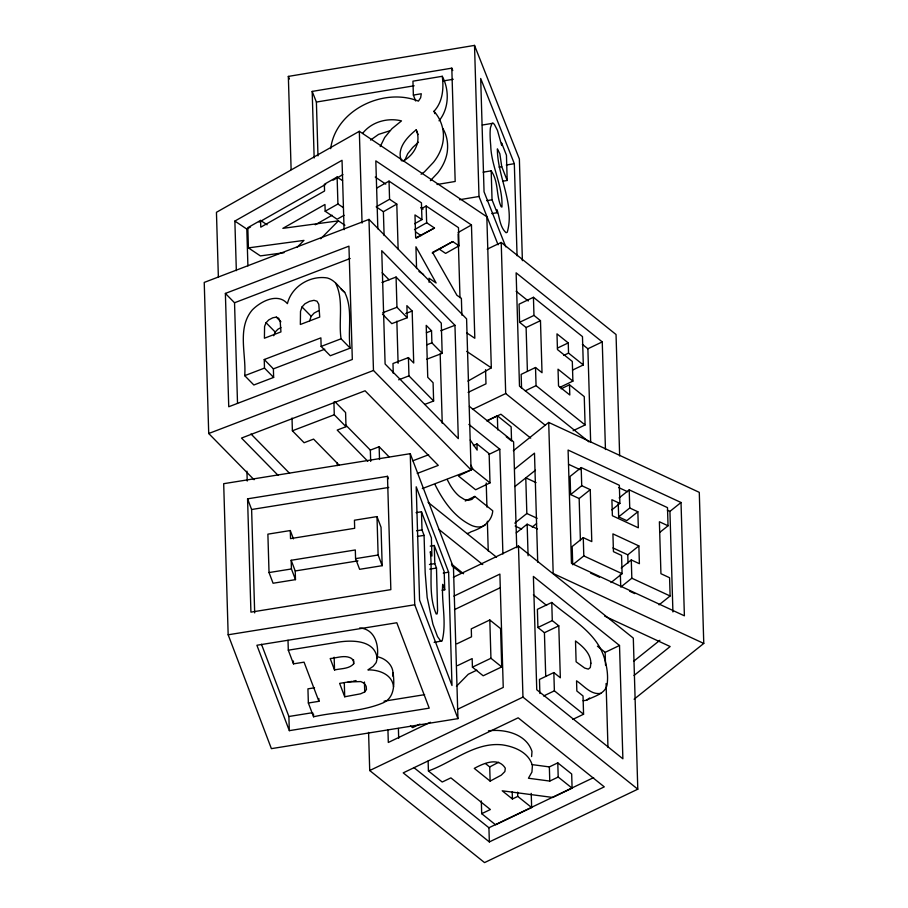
<?xml version="1.0" encoding="UTF-8"?>
<svg xmlns="http://www.w3.org/2000/svg" width="908" height="908" viewBox="0 0 908 908"><rect width="100%" height="100%" fill="white"/><g stroke="black" fill="none" stroke-linecap="round" stroke-linejoin="round"><path stroke-width="1.36" d="M531.611 756.591L531.986 751.449C526.458 733.936 504.791 728.795 488.436 730.838M330.705 148.651C335.404 110.038 383.721 87.123 418.429 101.128L420.654 97.735L421.289 93.762L413.367 95.079L412.947 81.175L442.264 76.295C449.574 89.994 449.108 108.631 439.029 120.809M392.744 676.131C394.685 666.313 385.821 657.982 376.627 656.654M393.085 672.726C394.424 683.474 394.98 697.401 383.301 702.758C361.35 712.076 336.596 711.543 313.578 716.775L308.357 703.008L307.937 688.843L314.543 687.787M359.67 627.961C376.763 629.119 380.089 649.152 376.15 662.624L373.109 666.404L367.899 669.9C378.738 669.593 392.494 674.394 393.505 686.891M302.024 306.961L300.503 311.41L300.344 324.485L319.729 317.062L318.787 304.294L317.017 301.229L313.986 300.31L309.492 301.343L304.952 303.771L302.024 306.961L311.183 316.29L309.651 320.74M266.055 322.726L264.58 326.426L264.41 338.23L280.947 331.908L280.186 321.466L278.745 318.299L276.327 317.13L272.831 317.766L268.757 319.911L266.055 322.726L275.203 332.044L273.728 335.744M405.036 159.683L407.76 153.668L412.765 147.436L418.497 142.204M380.248 146.551L384.708 137.46L391.927 128.698L401.506 120.889C387.591 117.438 371.486 121.842 362.598 133.431M352.066 681.363L339.626 683.372L344.711 696.776L360.601 693.814L364.732 691.93L366.48 689.467L366.151 686.244L364.108 683.225L360.805 681.567L348.093 682.01M434.921 113.648L433.99 111.275C442.729 101.968 443.91 88.405 442.264 76.295M311.183 316.29L314.1 313.101L318.64 310.672M430.392 180.658L437.679 172.974A53.277 41.042 -21.5 0 0 447.201 152.306C448.359 144.1 447.122 135.485 442.752 128.368M353.655 663.861C348.978 669.117 340.886 668.39 334.541 669.979L330.194 658.538C337.197 657.994 345.312 654.441 351.805 658.618L353.598 661.33L353.655 663.861L353.53 659.617M275.203 332.044L277.905 329.241L280.969 327.629M467.098 533.529A51.291 23.676 64.4 0 0 470.968 531.804C481.092 528.365 491.784 522.702 492.772 510.807L474.827 496.415L471.978 499.366L468.414 500.376L464.283 499.434L459.698 496.551A26.797 12.372 64.4 0 1 450.005 484.838L447.167 479.492M456.452 686.266L468.278 674.247L476.825 670.149M297.086 247.351L303.976 240.393L248.417 247.884L247.816 227.647L260.573 220.417L267.1 224.787M320.694 238.77L338.423 220.86L344.938 225.229M418.066 134.554L416.204 129.821C407.283 136.915 396.308 148.503 401.45 160.818M370.543 140.059L378.568 134.395L389.532 130.888M513.326 450.754L548.704 422.424L699.285 492.352L703.768 643.443L634.113 699.217M514.757 468.937L534.483 453.149L537.718 562.211M514.847 486.575L535.448 470.231M611.822 509.876L619.892 503.418L619.347 485.269L581.188 467.552L570.088 476.428L570.633 494.576L579.156 498.537L580.405 540.657M514.813 523.133L526.844 513.508L525.777 477.824L536.049 482.591M516.221 532.939L527.151 524.188L537.423 528.955M570.633 494.576L581.722 485.689L581.188 467.552M532.213 527.06L536.583 523.564M579.156 498.537L590.257 489.65L581.722 485.689M619.131 497.924L629.21 489.855L667.494 507.629L668.038 525.777L659.968 532.236M590.257 489.65L591.789 541.599L583.265 537.638L572.176 546.525L572.721 564.787M629.743 507.992L637.859 511.76L626.758 520.647L618.654 516.879L629.743 507.992L629.21 489.855M573.72 563.981L583.81 555.912L583.265 537.638M672.919 611.947L669.934 511.386L681.023 502.499L568.09 450.05L571.45 563.369L684.394 615.817L681.023 502.499M628.018 563.017L627.78 554.811L638.869 545.924L612.923 533.881L613.445 551.655L621.549 555.424L622.094 573.686L611.005 582.573M621.208 568.022L631.287 559.941L639.391 563.709L638.869 545.924M631.287 559.941L631.832 578.214L620.743 587.09L620.368 574.446M659.026 604.876L670.115 595.989L669.582 577.726L660.933 573.708L659.39 521.76L668.038 525.777M633.591 661.319L659.878 640.276M634.011 675.484L670.161 646.541L604.705 616.146M402.925 161.204C413.912 155.37 421.596 141.92 416.204 129.821M583.106 700.749L586.466 700.238L589.587 698.002M586.466 700.238C594.377 695.982 606.93 693.746 607.35 682.566C608.076 674.939 606.953 667.301 604.898 659.946C597.816 632.99 571.223 619.301 551.758 602.469L537.388 609.347L537.922 627.496L544.425 632.706L545.719 676.233M421.085 174.234L424.376 171.93L433.468 162.316A53.277 41.042 -21.5 0 0 442.99 141.648C444.772 130.775 441.311 119.47 433.99 111.275M498.594 762.277L489.707 766.942L485.485 763.549M467.915 381.11L491.319 367.842L486.824 216.762L359.33 131.297L216.444 212.302L218.374 277.258M236.341 270.641L234.866 221.064L342.032 160.307L344.087 229.713M342.554 180.658L337.118 177.015L324.36 184.256L324.565 190.998L260.778 227.159L260.573 220.417M247.907 265.908L246.817 229.077L250.517 226.977M259.132 222.097L325.654 184.381M333.043 180.193L342.895 174.608M344.075 215.298L337.118 219.248L325.166 211.235L337.924 203.994L337.118 177.015M376.854 188.013L389.033 181.112L421.448 202.847L421.948 219.588L414.638 223.731M315.269 224.775L332.101 215.23M389.033 181.112L389.566 199.261L376.173 206.854L383.392 211.689L384.107 235.558M383.392 211.689L396.796 204.096L389.566 199.261M421.289 208.761L426.158 206.002L458.483 227.658L459.017 245.807L445.624 253.4L439.324 249.178L432.208 252.992M414.479 229.656L426.658 222.744L426.158 206.002M416.397 238.078L434.489 227.999L426.658 222.744M458.052 232.561L471.456 224.968L375.821 160.864L377.841 228.861M439.324 249.178L452.717 241.585L459.017 245.807M452.717 241.585L432.56 252.401L456.974 295.35L461.377 298.301L461.877 315.167M434.489 227.999L415.66 237.919L414.979 214.924L421.948 219.588M487.165 249.178L501.216 242.447L616.044 334.519L619.653 455.952M572.528 370.101L583.311 364.937L582.471 336.596L533.439 297.291L519.07 304.169L519.603 322.317L526.107 327.527L527.4 371.156M519.603 322.317L533.972 315.428L540.476 320.649L542.019 372.711L535.516 367.502L521.147 374.38L521.567 388.34M526.107 327.527L540.476 320.649M557.467 348.07L568.249 342.906L568.544 353.11L583.311 364.937M468.108 392.392L485.984 383.823L485.564 369.658M563.755 355.403L568.544 353.11M582.369 344.348L587.885 348.774L602.254 341.896L605.454 449.539M472.501 409.44L505.699 393.539L545.447 425.409M525.278 390.803L536.061 385.65L585.092 424.955L573.118 430.698M487.324 420.563L497.346 415.762L511.136 426.817L511.556 440.982L506.255 436.725M486.847 420.949L500.898 414.218L530.715 438.121M559.725 387.421L572.891 381.11L572.312 361.452L557.455 349.546L556.99 333.883L568.249 342.906M561.11 388.794L569.486 384.788L584.253 396.614L585.092 424.955M473.363 445.646L476.961 443.921L489.14 453.682L490.002 482.874L475.633 489.764L458.426 475.962L472.796 469.084L490.002 482.874M489.015 454.363L499.797 449.199L502.907 554.016M465.248 501.012L474.827 496.415M453.353 577.238L518.479 546.037L633.307 638.108L637.791 789.188L484.543 862.6L369.715 770.529L368.58 732.404M453.909 596.125L499.888 574.094L503.248 687.413L457.269 709.432M454.454 609.643L500.433 587.624M457.519 665.609L472.16 658.595L472.421 667.153L483.181 675.79L501.715 666.915L500.58 628.62L489.809 619.982L471.286 628.858L471.513 636.814L456.872 643.829M537.922 627.496L552.291 620.607L558.795 625.828L560.338 677.777L553.835 672.556L539.466 679.445L539.885 693.496M472.421 667.153L490.944 658.277L501.715 666.915M544.425 632.706L558.795 625.828M419.973 724.096L412.618 727.626L410.461 725.901M430.449 722.28L388.306 742.472L387.932 729.726M597.419 646.167L605.148 652.364L619.517 645.486L622.877 758.793L536.753 689.74L533.393 576.432L619.517 645.486M369.715 770.529L522.963 697.117L637.791 789.188M543.597 695.982L554.379 690.829L583.572 714.233L572.8 719.397M428.122 761.052L428.417 770.971C452.502 762.345 474.952 741.95 502.101 744.832C514.461 746.546 528.853 752.437 532.406 765.614L531.94 772.05L528.445 778.235L549.771 781.073L558.204 777.032L572.097 788.167L552.7 797.451L502.215 790.8L512.407 798.972L517.764 796.407L531.645 807.541L495.575 824.816L481.694 813.682L481.319 800.935M490.138 781.107L501.295 775.137L504.882 771.562L505.291 768.179C498.174 756.659 483.431 763.446 474.271 768.384L490.138 781.107L489.707 766.942M532.02 764.604L549.351 766.908L557.784 762.868L571.677 774.002L572.097 788.167M481.694 813.682L490.377 809.527L450.89 777.872L442.207 782.026L428.417 770.971M413.844 767.555L488.924 827.755L593.65 777.589M489.344 841.92L604.285 786.861L518.162 717.808L403.22 772.867L489.344 841.92L488.924 827.755M422.311 488.595L471.082 469.935L466.587 318.856L368.989 219.396L204.232 282.422L208.715 433.513L254.07 479.73M225.377 293.432L348.944 246.159L352.315 359.466L228.748 406.75L225.377 293.432L234.536 302.761L237.521 403.322M234.536 302.761L350.216 258.496M381.916 282.467L396.07 277.053L441.277 323.112L442.173 353.337L426.726 359.239M382.813 312.692L396.966 307.267L407.238 317.743L391.791 323.645L382.461 314.134M264.239 359.534L320.887 337.867L321.137 346.425L330.285 355.743L350.204 348.127C347.492 329.91 353.269 309.299 344.677 292.319C339.059 287.439 334.939 280.073 327.368 277.984C310.252 275.101 291.513 286.497 287.405 303.658C277.803 292.41 260.744 301.354 252.333 309.9C236.761 328.117 246.454 354.392 244.706 375.662L253.854 384.992L273.637 377.422L273.387 368.864L264.239 359.534L264.489 368.092L273.637 377.422M405.74 313.521L412.175 311.058L413.719 363.007L408.418 357.604L392.982 363.518L393.266 373.358M244.706 375.662L264.489 368.092M321.137 346.425L341.056 338.798L350.204 348.127M273.387 368.864L324.769 349.205M426.397 332.759L431.538 330.784L431.902 342.861L442.173 353.337M440.789 330.716L454.953 325.302L458.313 438.621L385.106 364.017L381.746 250.71L454.953 325.302M426.749 344.836L431.902 342.861M208.715 433.513L373.472 370.475L471.082 469.935M398.669 379.816L408.963 375.878L433.627 401.007L424.615 404.446M292.013 418.043L292.387 430.789L334.28 414.763L346.005 426.703L337.197 430.074L367.797 461.253M345.664 424.955L370.339 450.107L379.147 446.736L388.976 456.758M412.879 460.776L428.655 454.738M417.249 473.431L438.28 465.384L365.073 390.792L241.505 438.065L278.109 475.361M434.137 642.376L442.105 640.935C446.838 622.661 441.447 602.98 442.673 584.343L444.738 589.78L442.048 590.211M503.168 181.146L507.197 180.476L506.448 155.223L501.625 142.999L501.693 145.484L497.459 130.4L494.349 124.294L493.044 123.25L491.909 123.522L490.411 127.824A35.299 6.027 80.5 0 0 490.729 145.575C491.251 166.539 503.146 186.288 501.908 207.081L501.125 206.718C495.938 195.209 498.776 181.713 491.183 170.84L483.124 172.179M353.36 681.148L356.084 680.546M291.116 169.592L288.347 76.408L474.521 45.4L519.376 159.002L522.395 260.664M314.157 157.981L312.182 91.413L451.809 68.157L452.751 70.529M312.182 91.413L316.393 102.059L414.127 85.783M443.456 80.903L453.228 79.28M482.296 125.032L493.044 123.25M506.267 165.029L514.325 163.678L517.061 255.75M499.048 167.095L501.738 166.652L507.197 180.476M437.02 184.494L455.18 181.475L451.809 68.157M459.561 199.726L479.004 196.48L498.083 244.797M486.677 200.679L492.045 199.783L497.141 212.699L491.773 213.596M410.246 453.682L223.686 483.692L228.169 634.783L271.39 748.646L457.95 718.637L453.467 567.545L410.246 453.682L414.729 604.773L457.95 718.637M387.489 476.325L390.849 589.633L250.926 612.14L247.566 498.832L387.489 476.325L388.386 478.698M247.566 498.832L251.618 509.501L388.738 487.448M290.288 530.544L267.883 534.154L269.029 572.562L273.081 583.242L295.486 579.633L295.225 570.962L291.173 560.281L355.312 549.964L355.573 558.647L359.625 569.316L382.177 565.684L381.042 527.276L376.99 516.595L354.438 520.227L354.676 528.297L290.526 538.614L290.288 530.544L293.443 538.853M416.091 512.634L421.471 511.772L431.379 537.888L431.924 556.025L430.29 551.735C432.81 572.165 427.804 594.547 436.203 614.001L437.123 613.865L437.577 610.732L436.487 568.056L434.807 563.618L434.262 545.481L430.233 546.128M416.624 530.783L422.004 529.92L424.07 535.357L425.182 572.744L427.169 597.43L432.923 624.227L437.508 636.565L440.868 641.298M417.351 536.435L424.07 535.357M269.029 572.562L291.434 568.964L295.486 579.633M355.573 558.647L378.125 555.015L382.177 565.684M295.225 570.962L357.979 560.86M429.427 564.492L434.807 563.618M429.756 569.146L436.487 568.056M443.24 573.062L448.62 572.199L451.991 685.517L419.575 600.12L416.204 486.801L448.62 572.199M228.169 634.783L414.729 604.773M288.006 640.276L288.301 650.185L336.187 642.478C350.443 639.879 374.891 639.277 377.126 658.357M288.301 650.185L293.488 663.861L304.055 662.159L318.924 701.317L308.357 703.008M261.459 644.237L288.892 716.491L312.681 712.666M384.039 701.192L424.615 694.665M289.312 730.656L429.223 708.149L396.807 622.752L256.896 645.259L289.312 730.656L288.892 716.491M600.824 693.349C591.074 695.188 583.901 685.71 576.546 680.818L576.852 691.011L583.027 695.971L583.572 714.233M338.423 220.86L282.865 228.351L324.962 204.482L325.166 211.235M283.988 252.708L260.369 255.897L248.417 247.884M568.544 464.294L580.099 469.663M618.598 487.539L627.587 491.716M667.369 510.194L669.934 511.386M619.892 503.418L611.901 499.706L612.378 515.733L638.324 527.786L637.859 511.76M612.945 547.921L627.78 554.811M526.844 513.508L537.105 518.275M583.81 555.912L622.094 573.686M631.832 578.214L670.115 595.989M515.199 526.072L521.612 529.058M590.586 573.084L599.518 577.238M629.675 591.244L634.783 593.616M703.768 643.443L553.188 573.504L548.704 422.424M375.254 177.06L385.752 184.097M420.745 207.546L423.071 209.112M415.501 231.846L421.096 235.592M337.924 203.994L343.36 207.637M418.94 271.458L423.582 274.568M466.655 332.805L474.816 338.275L471.456 224.968M466.746 351.385L491.319 367.842M234.866 221.064L246.817 229.077M602.254 341.896L516.13 272.843L519.49 386.161L589.054 441.935M516.119 291.241L528.263 300.979M572.891 381.11L558.034 369.204L558.534 385.957L569.793 394.98L569.486 384.788M469.425 406.409L513.587 441.821L516.731 547.717M468.88 424.411L499.797 449.199M428.077 502.317L496.528 557.194M533.382 594.819L546.627 605.443M438.575 529.16L482.738 564.572M451.435 564.016L463.579 573.754M451.855 565.65L461.468 573.357M341.17 289.221L344.677 292.319M382.132 272.752L389.055 279.8M412.175 311.058L406.886 305.656L407.238 317.743M431.538 330.784L426.215 325.359L427.747 377.308L433.082 382.733L433.627 401.007M276.327 317.13L280.901 321.784M334.836 401.586L345.585 412.538L346.005 426.703M339.24 465.259L313.578 439.109L304.112 442.729L292.387 430.789M250.983 433.979L289.561 473.295M470.253 440.039L477.143 450.118L476.961 443.921M335.529 282.99C344.121 299.981 338.344 320.592 341.056 338.798M434.989 484.497C443.183 501.103 454.681 517.617 471.967 525.596A51.291 23.676 64.4 0 0 485.326 524.915M470.991 465.271L472.796 469.084M514.325 163.678L480.695 78.485L484.055 191.804L505.79 246.851M413.367 95.079L415.705 100.992M288.347 76.408L289.38 79.019M434.262 545.481L444.194 571.643L444.738 589.78M501.738 166.652L499.865 153.804L497.38 148.867C497.266 176.436 515.142 204.334 507.254 232.244L506.074 232.732C499.831 227.17 499.638 217.352 497.051 209.839L497.141 212.699M618.246 502.919L618.654 516.879M605.148 652.364L605.534 665.11M606.079 683.531L607.963 747.261M587.885 348.774L590.665 442.264M557.784 762.868L558.204 777.032M551.758 602.469L552.291 620.607M553.835 672.556L554.379 690.829M549.351 766.908L549.771 781.073M533.439 297.291L533.972 315.428M535.516 367.502L536.061 385.65M527.151 524.188L528.093 555.753M531.225 793.376L531.645 807.541M518.479 546.037L522.963 697.117M501.216 242.447L505.699 393.539M517.639 792.151L517.764 796.407M512.203 791.89L512.407 798.972M491.183 170.84L492.045 199.783M497.346 415.762L497.766 429.927M474.521 45.4L479.004 196.48M486.223 482.988L486.938 507.073M487.358 521.237L488.243 550.986M489.809 619.982L490.944 658.277M458.097 233.98L459.993 297.711M440.176 353.87L442.241 423.276M429.132 282.365L429.007 278.211L436.124 282.978L415.932 246.783L416.579 268.541M421.471 511.772L422.004 529.92M408.418 357.604L408.963 375.878M396.796 204.096L398.124 249.03M396.07 277.053L396.966 307.267M396.853 321.171L398.101 363.291M398.396 728.432L398.691 738.352M379.147 446.736L379.521 459.482M368.989 219.396L373.472 370.475M376.99 516.595L378.125 555.015M370.339 450.107L370.68 461.434M359.33 131.297L362.054 223.084M364.437 682.01L364.732 691.93M344.291 682.612L344.711 696.776M337.254 462.762L337.333 465.6M333.906 402.006L334.28 414.763M334.155 657.222L334.541 669.979M316.393 102.059L317.982 155.892M318.833 698.479L318.924 701.317M313.498 713.949L313.578 716.775M291.173 560.281L291.434 568.964M293.409 661.024L293.488 663.861M251.618 509.501L254.683 612.9M246.931 471.173L247.226 481.058M590.881 663.169L590.325 667.505L588.316 669.128L584.639 668.038L576.115 661.807L575.502 640.935C582.766 646.417 590.722 653.283 590.881 663.169"/></g></svg>
